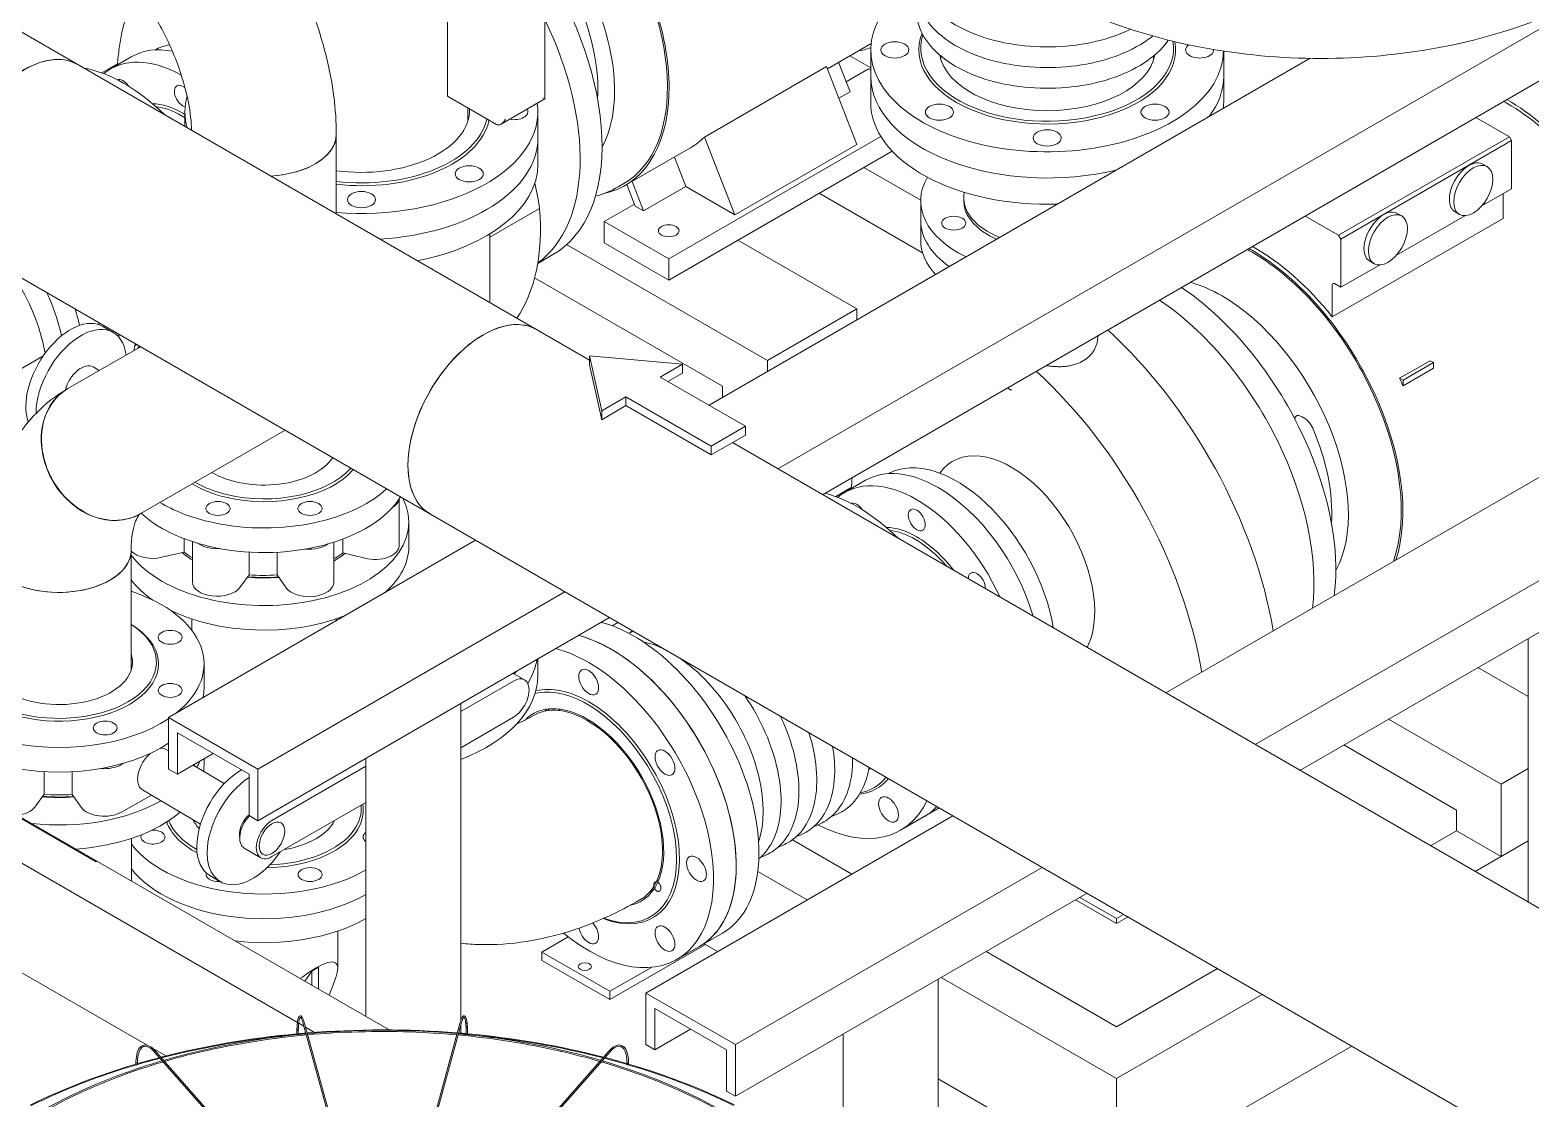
# Model space of a CAD drawing. Header units: millimetres. Extents: x -312439 to 477422, y -331570 to 212570.
# Drawn here: x 399505 to 400231, y 92987 to 93504 of the extents above; entities that cross this region are included whole.
import ezdxf

# ---------------------------------------------------------------- set-up
doc = ezdxf.new("R2010")
doc.units = ezdxf.units.MM

msp = doc.modelspace()

# ---------------------------------------------------------------- linework, layer by layer
at = {"color": 0, "linetype": 'Continuous', "lineweight": 0, "extrusion": (8.40036e-17, 0.816497, 0.57735)}
for p, q in [((400308.096, 93546.762), (399866.79, 93291.973)), ((399706.8, 93530.891), (399706.8, 93472.384)), ((400329.75, 93534.26), (399888.443, 93279.472)), ((399753.992, 93528.133), (399753.992, 93471.141)), ((399468.954, 93521.664), (399775.552, 93344.649)), ((399911.945, 93497.946), (399890.769, 93485.719)), ((399911.771, 93494.8), (399911.771, 93469.396)), ((400082.645, 93494.208), (400082.645, 93469.396)), ((399547.105, 93488.029), (399539.526, 93483.653)), ((399554.038, 93491.563), (399543.731, 93485.612)), ((399890.384, 93486.71), (399831.33, 93452.615)), ((400124.441, 93490.735), (399833.536, 93322.781)), ((399890.384, 93486.71), (399905, 93449.042)), ((399896.189, 93488.849), (399901.752, 93474.511)), ((399911.771, 93486.069), (399901.573, 93491.957)), ((399945.762, 93489.962), (399945.762, 93491.837)), ((400048.654, 93489.962), (400048.654, 93491.837)), ((399910.673, 93485.567), (399899.88, 93479.336)), ((399911.771, 93484.933), (399910.673, 93485.567)), ((399706.8, 93472.384), (399730.545, 93458.675)), ((399753.992, 93471.141), (399753.065, 93471.676)), ((399901.752, 93474.511), (399896.332, 93471.382)), ((399579.781, 93457.678), (399579.781, 93464.946)), ((399716.756, 93460.395), (399716.756, 93466.636)), ((399753.992, 93471.141), (399732.784, 93458.896)), ((399750.655, 93464.946), (399750.655, 93439.543)), ((400204.792, 93462.116), (400220.966, 93452.778)), ((399653.033, 93453.868), (399653.033, 93415.386)), ((399813.981, 93393.601), (399916.69, 93452.9)), ((399831.33, 93452.615), (399845.945, 93414.947)), ((400220.966, 93452.778), (400138.289, 93405.045)), ((400222.029, 93450.937), (400139.352, 93403.204)), ((400220.966, 93452.778), (400222.029, 93450.937)), ((400222.029, 93450.937), (400222.029, 93427.616)), ((399824.509, 93447.465), (399792.738, 93429.121)), ((399922.155, 93445.827), (399813.981, 93383.372)), ((399816.701, 93442.957), (399822.264, 93428.619)), ((399905, 93449.042), (399845.945, 93414.947)), ((399935.966, 93422.094), (399908.507, 93437.947)), ((400495.906, 93438.33), (400054.599, 93183.542)), ((400210.167, 93438.302), (400208.041, 93439.529)), ((399417.416, 93432.398), (401161.52, 92425.439)), ((399792.182, 93430.083), (399789.495, 93428.532)), ((399797.74, 93419.184), (399793.674, 93429.662)), ((399796.268, 93431.16), (399801.831, 93416.822)), ((399822.264, 93428.619), (399801.831, 93416.822)), ((399845.945, 93414.947), (399822.264, 93428.619)), ((399936.909, 93396.546), (399886.854, 93425.446)), ((399935.963, 93402.738), (399935.963, 93421.74)), ((399956.786, 93421.74), (399956.786, 93423.241)), ((400222.029, 93427.616), (400207.604, 93419.288)), ((400217.895, 93425.23), (400217.895, 93413.258)), ((399727.382, 93404.168), (399751.49, 93418.087)), ((399797.365, 93420.149), (399782.682, 93411.671)), ((399801.831, 93416.822), (399797.74, 93419.184)), ((400122.116, 93414.383), (400138.289, 93405.045)), ((400199.367, 93414.532), (400166.266, 93395.421)), ((400168.829, 93414.435), (400166.703, 93415.663)), ((400196.805, 93415.157), (400194.679, 93416.385)), ((399782.682, 93411.671), (399782.682, 93401.443)), ((399813.981, 93393.601), (399782.682, 93411.671)), ((400539.212, 93413.327), (400097.906, 93158.538)), ((400217.895, 93413.258), (400135.219, 93365.524)), ((399727.382, 93405.704), (399727.382, 93372.46)), ((399861.716, 93344.447), (399764.559, 93400.541)), ((399782.682, 93401.443), (399813.981, 93383.372)), ((399905.023, 93369.45), (399847.445, 93402.693)), ((400138.289, 93405.045), (400139.352, 93403.204)), ((400139.352, 93403.204), (400139.352, 93379.883)), ((399757.934, 93395.71), (399750.553, 93391.448)), ((399813.981, 93393.601), (399813.981, 93383.372)), ((400545.567, 93391.993), (400119.559, 93146.037)), ((400155.466, 93391.291), (400153.34, 93392.518)), ((399840.063, 93331.945), (399749.069, 93384.48)), ((400158.029, 93390.666), (400139.352, 93379.883)), ((400135.219, 93381.042), (400135.219, 93365.524)), ((400139.352, 93379.883), (400136.282, 93381.656)), ((399905.023, 93369.45), (399861.716, 93344.447)), ((399905.023, 93364.054), (399905.023, 93369.45)), ((399545.075, 93357.982), (399540.068, 93360.924)), ((400021.706, 93356.088), (400021.706, 93356.411)), ((399523.105, 93330.855), (399558.199, 93351.117)), ((399555.783, 93352.512), (399555.686, 93352.455)), ((399556.949, 93350.395), (399557.629, 93351.446)), ((399511.034, 93346.485), (399398.085, 93281.273)), ((399538.295, 93339.625), (399535.318, 93341.374)), ((399775.552, 93346.668), (399781.519, 93320.07)), ((399820.562, 93342.612), (399775.552, 93346.668)), ((399775.552, 93346.668), (399775.552, 93342.396)), ((399775.552, 93342.396), (399781.519, 93315.798)), ((399809.875, 93336.442), (399820.562, 93342.612)), ((399820.562, 93342.612), (399820.562, 93338.34)), ((399861.716, 93339.051), (399861.716, 93344.447)), ((400167.825, 93335.827), (400182.589, 93344.351)), ((400169.47, 93334.877), (400184.234, 93343.401)), ((400182.589, 93344.351), (400184.234, 93343.401)), ((400184.234, 93343.401), (400184.234, 93340.663)), ((399851.155, 93312.609), (399809.875, 93336.442)), ((399813.575, 93334.306), (399820.562, 93338.34)), ((400167.825, 93335.827), (400169.47, 93334.877)), ((400184.234, 93340.663), (400169.47, 93332.139)), ((400169.47, 93332.139), (400169.47, 93334.877)), ((399781.519, 93320.07), (399793.265, 93326.852)), ((399793.265, 93326.852), (399834.545, 93303.019)), ((399793.265, 93326.852), (399793.265, 93322.58)), ((399840.063, 93326.549), (399840.063, 93331.945)), ((399781.519, 93315.798), (399793.265, 93322.58)), ((399781.519, 93320.07), (399781.519, 93315.798)), ((399793.265, 93322.58), (399834.545, 93298.747)), ((399834.545, 93303.019), (399851.155, 93312.609)), ((399851.155, 93312.609), (399851.155, 93308.337)), ((399558.107, 93270.231), (399628.202, 93310.701)), ((399834.545, 93298.747), (399851.155, 93308.337)), ((399844.801, 93304.668), (400825.189, 92738.641)), ((399834.545, 93303.019), (399834.545, 93298.747)), ((399902.378, 93282.912), (399894.799, 93278.536)), ((399909.311, 93286.446), (399899.004, 93280.495)), ((399683.545, 93277.507), (399683.545, 93255.019)), ((399688.157, 93266.331), (399688.157, 93254.43)), ((399720.408, 93257.466), (399571.798, 93171.666)), ((399579.334, 93258.183), (399579.334, 93251.673)), ((399583.342, 93256.762), (399583.342, 93237.223)), ((399651.783, 93256.459), (399651.783, 93236.999)), ((399656.225, 93257.993), (399656.225, 93251.286)), ((399553.698, 93252.374), (399553.698, 93194.383)), ((399568.564, 93249.161), (399579.334, 93251.673)), ((399610.842, 93251.674), (399610.842, 93240.699)), ((399624.39, 93251.628), (399624.39, 93240.631)), ((399651.783, 93247.363), (399652.027, 93247.504)), ((399656.225, 93251.286), (399666.896, 93248.671)), ((399606.303, 93234.526), (399610.842, 93240.699)), ((399624.39, 93240.631), (399628.733, 93234.426)), ((399763.714, 93232.463), (399615.105, 93146.663)), ((399583.03, 93219.346), (399583.03, 93213.912)), ((399785.368, 93219.961), (399615.105, 93121.66)), ((399653.033, 93219.346), (399653.033, 93218.567)), ((399789.356, 93217.659), (399786.532, 93216.028)), ((400230.085, 93209.849), (400230.085, 93082.225)), ((399588.984, 93185.684), (399588.984, 93197.586)), ((399750.655, 93199.92), (399750.655, 93192.011)), ((400230.085, 93181.775), (400205.772, 93195.812)), ((399713.252, 93174.504), (399738.806, 93189.258)), ((399744.165, 93189.789), (399738.636, 93192.981)), ((399713.252, 93178.325), (399713.252, 93024.78)), ((399571.798, 93171.666), (399615.105, 93146.663)), ((399571.798, 93146.663), (399571.798, 93171.666)), ((399738.806, 93171.756), (399713.252, 93157.002)), ((400216.99, 93139.33), (400162.466, 93170.809)), ((399678.608, 93020.361), (399432.673, 93162.352)), ((399576.129, 93164.165), (399576.129, 93144.163)), ((399610.774, 93144.163), (399576.129, 93164.165)), ((399570.707, 93156.139), (399571.798, 93155.499)), ((399593.451, 93154.164), (399576.129, 93144.163)), ((400195.336, 93126.828), (400140.812, 93158.307)), ((399511.669, 93145.411), (399511.669, 93134.436)), ((399525.218, 93145.364), (399525.218, 93134.368)), ((399550.163, 93149.455), (399549.035, 93148.815)), ((399576.129, 93144.163), (399571.798, 93146.663)), ((399583.676, 93148.52), (399598.803, 93139.633)), ((399584.373, 93148.922), (399584.373, 93148.756)), ((399588.984, 93151.585), (399588.984, 93148.166)), ((399615.105, 93146.663), (399615.105, 93121.66)), ((399621.878, 93121.749), (399667.318, 93147.984)), ((399667.318, 93151.805), (399667.318, 93026.88)), ((399911.057, 93147.395), (399910.959, 93147.338)), ((400230.085, 93146.89), (400216.99, 93139.33)), ((399432.693, 93140.338), (399634.206, 93023.994)), ((399610.774, 93124.16), (399610.774, 93144.163)), ((400216.99, 93104.325), (400216.99, 93139.33)), ((399507.131, 93128.263), (399511.669, 93134.436)), ((399525.218, 93134.368), (399529.56, 93128.162)), ((399549.035, 93125.812), (399563.503, 93134.021)), ((399559.198, 93136.55), (399587.294, 93120.044)), ((399667.318, 93130.482), (399621.878, 93104.247)), ((399536.755, 93101.76), (399493.448, 93126.763)), ((399615.105, 93121.66), (399610.774, 93124.16)), ((399951.524, 93124.031), (399802.914, 93038.231)), ((399926.224, 93117.008), (399944.956, 93127.823)), ((400195.336, 93116.827), (400195.336, 93126.828)), ((400195.336, 93116.827), (400182.744, 93109.557)), ((400216.99, 93104.325), (400195.336, 93116.827)), ((399553.86, 93113.083), (399553.86, 93092.384)), ((399616.519, 93103.716), (399608.502, 93108.344)), ((399902.625, 93095.8), (399873.862, 93112.406)), ((400230.085, 93111.886), (400204.398, 93097.055)), ((399537.188, 93102.01), (399536.755, 93101.76)), ((399591.815, 93095.047), (399596.823, 93092.105)), ((399994.83, 93099.028), (399846.221, 93013.228)), ((399880.972, 93083.298), (399857.083, 93097.09)), ((399561.503, 93012.963), (399432.693, 93087.331)), ((400016.484, 93086.526), (399846.221, 92988.225)), ((400010.892, 93083.298), (400030.771, 93071.821)), ((400030.771, 93074.321), (400013.057, 93084.548)), ((400034.197, 93076.3), (400030.771, 93074.321)), ((400030.771, 93071.821), (400036.362, 93075.049)), ((400030.771, 93071.821), (400030.771, 93074.321)), ((399653.732, 93050.196), (399653.732, 93068.241)), ((399765.316, 93065.409), (399752.574, 93058.052)), ((399839.957, 93067.202), (399817.957, 93054.5)), ((399752.574, 93058.052), (399785.488, 93039.05)), ((399752.574, 93054.052), (399752.574, 93058.052)), ((399785.488, 93035.049), (399831.707, 93061.734)), ((399837.665, 93058.295), (399831.097, 93062.087)), ((399967.585, 93058.295), (400030.771, 93021.815)), ((399641.247, 93048.857), (399644.402, 93050.679)), ((399644.402, 93050.679), (399644.402, 93040.11)), ((399752.574, 93054.052), (399785.488, 93035.049)), ((399785.488, 93039.05), (399805.58, 93050.65)), ((399641.247, 93048.857), (399637.784, 93043.931)), ((399641.247, 93048.857), (399641.247, 93041.932)), ((399652.613, 93045.33), (399649.525, 93037.152)), ((399944.368, 93044.89), (399944.368, 92866.925)), ((400030.771, 92996.812), (399945.932, 93045.793)), ((400079.669, 93050.046), (400030.771, 93021.815)), ((399785.488, 93035.049), (399785.488, 93039.05)), ((399802.914, 93038.231), (399846.221, 93013.228)), ((399802.914, 93013.228), (399802.914, 93038.231)), ((400101.322, 93037.545), (400030.771, 92996.812)), ((399807.245, 93030.73), (399807.245, 93010.728)), ((399841.89, 93010.728), (399807.245, 93030.73)), ((399634.827, 93023.636), (399637.379, 93022.162)), ((399670.662, 92900.837), (399637.069, 93023.292)), ((399637.659, 93023.454), (399671.281, 92900.897)), ((399638.133, 93021.727), (399642.54, 93019.182)), ((399712.852, 93023.454), (399679.23, 92900.897)), ((399713.442, 93023.292), (399679.849, 92900.837)), ((399713.252, 93022.599), (399713.252, 93018.784)), ((399824.567, 93020.729), (399807.245, 93010.728)), ((399898.434, 93018.37), (399898.434, 92949.742)), ((399570.533, 93007.749), (399564.111, 93011.457)), ((399662.561, 92899.172), (399565.061, 93009.65)), ((399663.202, 92899.371), (399565.52, 93010.055)), ((399687.309, 92899.371), (399784.991, 93010.055)), ((399785.45, 93009.65), (399687.95, 92899.172)), ((399807.245, 93010.728), (399802.914, 93013.228)), ((399841.89, 92990.725), (399841.89, 93010.728)), ((399846.221, 93013.228), (399846.221, 92988.225)), ((400144.629, 93012.542), (400030.771, 92946.805)), ((400030.771, 92946.805), (399944.368, 92996.69)), ((400030.771, 92996.812), (400030.771, 92946.805)), ((399846.221, 92988.225), (399841.89, 92990.725))]:
    msp.add_line(p, q, dxfattribs=at)
at = {"color": 0, "linetype": 'Continuous', "lineweight": 0}
for centre, major_axis, ratio, start_param, end_param in [((399741.087, 93518.582), (-51.65, 89.461), 0.5773503, 2.9524415, 4.8337321), ((399741.087, 93518.582), (-51.095, 88.499), 0.5773503, 3.1415927, 4.8350577), ((399726.619, 93510.229), (-43.226, 74.87), 0.5773503, 3.4789374, 4.8575334), ((399700.517, 93495.159), (-57.417, 99.449), 0.5773503, 3.1415927, 4.804294), ((399630.798, 93435.454), (-59.059, 102.294), 0.5773503, 0.2978518, 0.657417), ((399997.208, 93494.8), (85.437, 0), 0.5773503, 2.4008806, 6.2712151), ((399723.43, 93508.388), (39.782, -68.904), 0.5773503, 0.7105714, 1.3652852), ((399689.887, 93489.022), (-57.417, 99.449), 0.5773503, 3.2007023, 4.5878407), ((399997.208, 93494.8), (62.164, 0), 0.5773503, 2.9155137, 6.3946509), ((399997.208, 93495.6), (61.184, 0), 0.5773503, 2.9580887, 6.3796479), ((399501.912, 93443.125), (25.769, 44.633), 0.5773503, 0, 3.1415927), ((399501.912, 93443.125), (25.769, 44.633), 0.5773503, 0, 2.3561945), ((399628.637, 93433.521), (57.831, -100.166), 0.5773503, 3.7622214, 3.8535604), ((399589.1, 93430.833), (-35.063, 60.73), 0.5773503, 5.8139142, 6.2831853), ((399598.195, 93436.083), (-33.685, 58.344), 0.5773503, 6.0716453, 6.2635549), ((399864.438, 93589.799), (-52.761, 91.385), 0.5773503, 2.9360353, 3.0437284), ((400071.008, 93494.8), (6.798, 0), 0.5773503, 2.4587054, 6.3302292), ((399578.793, 93424.882), (-35.063, 60.73), 0.5773503, 5.5133525, 6.3823293), ((399997.208, 93495.6), (52.364, 0), 0.5773503, 3.2490788, 6.1756992), ((399550.233, 93408.817), (42.718, -73.99), 0.5773503, 2.0229113, 2.6894776), ((399549.702, 93475.27), (2.909, -5.039), 0.5773503, 1.6348074, 3.0961053), ((399997.208, 93482.098), (85.437, 0), 0.5773503, 3.1415927, 5.1192914), ((399997.208, 93482.098), (-85.437, 0), 0.5773503, 0, 1.9776988), ((399997.208, 93482.098), (85.437, 0), 0.5773503, 5.8762828, 6.2831853), ((399997.208, 93482.098), (-85.437, 0), 0.5773503, 2.7346902, 3.1415927), ((399578.793, 93472.388), (2.909, -5.039), 0.5773503, 3.1415927, 5.7623779), ((399578.793, 93472.388), (2.909, -5.039), 0.5773503, 2.1007045, 3.1415927), ((399665.218, 93464.946), (85.437, 0), 0.5773503, 2.9881767, 3.3025652), ((399578.793, 93424.882), (-24.039, 41.636), 0.5773503, 5.4977871, 5.9469819), ((399578.1, 93424.482), (-23.549, 40.788), 0.5773503, 5.4977871, 5.8797482), ((399665.218, 93464.946), (85.437, 0), 0.5773503, 4.5692775, 6.366352), ((399665.218, 93465.746), (52.364, 0), 0.5773503, 4.4775345, 6.2969219), ((399739.018, 93464.946), (6.798, 0), 0.5773503, 4.3841816, 6.6113927), ((399997.208, 93469.396), (85.437, 0), 0.5773503, 3.1415927, 4.7707436), ((399997.208, 93469.396), (85.437, 0), 0.5773503, 6.2248307, 6.2831853), ((400219.711, 93384.682), (-51.65, 89.461), 0.5773503, 5.4977871, 5.5181866), ((400219.711, 93384.682), (-51.65, 89.461), 0.5773503, 3.6214016, 5.4977871), ((400219.711, 93384.682), (-52.761, 91.385), 0.5773503, 3.660407, 5.4965003), ((399578.1, 93424.482), (-23.549, 40.788), 0.5773503, 5.4472889, 5.4977871), ((399578.793, 93424.882), (-24.039, 41.636), 0.5773503, 5.4687173, 5.4977871), ((399665.218, 93465.746), (61.184, 0), 0.5773503, 4.5118894, 6.1581927), ((399665.218, 93464.946), (62.164, 0), 0.5773503, 4.515092, 6.165932), ((399732.784, 93462.553), (-2.239, -3.879), 0.5773503, 0, 1.5707963), ((399618.031, 93453.868), (-35.002, 0), 0.5773503, 1.6624263, 3.1415927), ((399618.031, 93453.868), (35.002, 0), 0.5773503, 5.4977871, 6.2831853), ((399665.218, 93452.244), (85.437, 0), 0.5773503, 4.8172377, 6.2831853), ((399772.859, 93536.926), (-51.65, 89.461), 0.5773503, 3.1415927, 3.284293), ((399618.031, 93453.868), (35.002, 0), 0.5773503, 4.804019, 5.4977871), ((399665.218, 93439.543), (-85.437, 0), 0.5773503, 1.8926277, 3.1415927), ((400201.36, 93427.957), (6.681, 11.572), 0.5773503, 0, 2.3561945), ((399639.259, 93455.678), (-81.089, 140.45), 0.5773503, 4.1339189, 4.2178889), ((399997.208, 93421.74), (61.245, 0), 0.5773503, 2.8127932, 4.0163739), ((399997.208, 93423.241), (40.422, 0), 0.5773503, 3.0290916, 4.1086921), ((399997.208, 93421.74), (40.422, 0), 0.5773503, 3.1415927, 3.9269908), ((400201.36, 93427.957), (6.681, 11.572), 0.5773503, 2.3561945, 3.1415927), ((399664.946, 93458.42), (61.479, -106.485), 0.5773503, 0.2650802, 0.8815024), ((400160.022, 93404.09), (6.681, 11.572), 0.5773503, 0, 2.3561945), ((399997.208, 93412.239), (61.245, 0), 0.5773503, 3.1415927, 3.8260837), ((399997.208, 93402.738), (61.245, 0), 0.5773503, 3.1415927, 3.6319949), ((399997.208, 93421.74), (40.422, 0), 0.5773503, 3.9269908, 4.0626552), ((400098.014, 93314.42), (-51.65, 89.461), 0.5773503, 4.963372, 5.5181866), ((400096.361, 93313.465), (-51.095, 88.499), 0.5773503, 5.4977871, 5.5295768), ((400096.361, 93313.465), (-51.65, 89.461), 0.5773503, 5.4977871, 5.5181866), ((400096.361, 93313.465), (-51.65, 89.461), 0.5773503, 3.6214016, 5.4977871), ((400096.361, 93313.465), (-51.095, 88.499), 0.5773503, 3.6000747, 5.4977871), ((400160.022, 93404.09), (6.681, 11.572), 0.5773503, 2.3561945, 3.1415927), ((400055.79, 93290.042), (-57.417, 99.449), 0.5773503, 3.7884401, 5.4185664), ((400081.892, 93305.112), (-43.226, 74.87), 0.5773503, 5.4977871, 5.7515297), ((400136.282, 93380.428), (-0.752, 1.302), 0.5773503, 5.4977871, 7.0685835), ((400045.16, 93283.905), (-57.417, 99.449), 0.5773503, 3.7884401, 5.4185664), ((400081.892, 93305.112), (-43.226, 74.87), 0.5773503, 3.4789374, 5.4977871), ((399524.556, 93334.521), (15.512, 26.403), 0.5823607, 0, 2.6908407), ((399529.563, 93331.579), (15.512, 26.403), 0.5823607, 5.6313503, 8.6544156), ((399724.178, 93314.8), (25.769, 44.633), 0.5773503, 0, 3.1415927), ((399724.178, 93314.8), (25.769, 44.633), 0.5773503, 0, 2.3561945), ((399994.532, 93250.561), (-81.089, 140.45), 0.5773503, 4.1383037, 5.2147081), ((399527.54, 93395.716), (26.182, -45.349), 0.5773503, 0.0714254, 0.1049987), ((399529.563, 93331.579), (5.754, 9.795), 0.5823607, 0, 2.0416716), ((399959.887, 93230.558), (-81.089, 140.45), 0.5773503, 4.1383037, 5.2147081), ((400108.644, 93320.557), (-51.65, 89.461), 0.5773503, 4.5137724, 4.5532806), ((399540.443, 93300.442), (-17.501, 30.312), 0.8164966, 0.021565, 3.1415927), ((399540.606, 93300.543), (-17.501, 30.312), 0.8164966, 0, 3.1415927), ((399986.072, 93230.337), (-59.059, 102.294), 0.5773503, 5.5719236, 5.5967516), ((400078.703, 93303.271), (39.782, -68.904), 0.5773503, 0.7105714, 1.3652852), ((399618.031, 93304.649), (-35.522, 0), 0.5773503, 0.7792277, 2.7798573), ((399979.885, 93246.218), (-28.518, 49.395), 0.5773503, 3.9269908, 6.5357326), ((399618.031, 93303.849), (48.077, 0), 0.5773503, 4.3196899, 5.8278754), ((399618.031, 93304.649), (47.097, 0), 0.5773503, 4.3196899, 5.8130476), ((399724.178, 93314.8), (25.769, 44.633), 0.5773503, 2.3561945, 3.1415927), ((399944.374, 93225.716), (-35.063, 60.73), 0.5773503, 5.4977871, 6.2831853), ((399953.468, 93230.966), (-33.685, 58.344), 0.5773503, 4.1276416, 6.2635549), ((399618.031, 93303.849), (48.077, 0), 0.5773503, 3.902047, 4.3196899), ((399618.031, 93304.649), (47.097, 0), 0.5773503, 3.9223369, 4.3196899), ((399934.067, 93219.765), (-35.063, 60.73), 0.5773503, 5.4977871, 6.3823293), ((399983.91, 93228.404), (57.831, -100.166), 0.5773503, 3.7932704, 3.8535604), ((399944.374, 93225.716), (-35.063, 60.73), 0.5773503, 4.3112584, 5.4977871), ((399618.031, 93266.331), (70.126, 0), 0.5773503, 3.5508758, 6.5683569), ((399618.031, 93303.849), (-70.126, 0), 0.5773503, 0.7682979, 1.1780972), ((399618.031, 93303.849), (-70.126, 0), 0.5773503, 1.1780972, 2.580283), ((399618.031, 93291.948), (70.126, 0), 0.5773503, 4.3196899, 5.9423663), ((399671.589, 93278.022), (11.956, 0), 0.5773503, 5.5207584, 6.1993221), ((399905.506, 93203.7), (42.718, -73.99), 0.5773503, 2.0229113, 2.6217743), ((399904.975, 93270.153), (2.909, -5.039), 0.5773503, 1.6348074, 3.0961053), ((399934.067, 93219.765), (-35.063, 60.73), 0.5773503, 4.5490877, 5.4977871), ((399540.443, 93300.442), (-17.501, 30.312), 0.8164966, 3.1415927, 3.159851), ((399618.031, 93291.948), (70.126, 0), 0.5773503, 3.7000892, 4.3196899), ((399934.067, 93219.765), (-24.039, 41.636), 0.5773503, 5.4977871, 5.9469819), ((399933.374, 93219.365), (-23.549, 40.788), 0.5773503, 5.4977871, 5.8797482), ((399595.298, 93260.226), (-11.956, 0), 0.5773503, 0.6658224, 1.6911321), ((399639.827, 93260.002), (-11.956, 0), 0.5773503, 1.4315726, 2.4605059), ((399671.589, 93255.019), (11.956, 0), 0.5773503, 4.3090068, 6.2831853), ((399618.031, 93254.43), (-70.126, 0), 0.5773503, 2.5601507, 3.1415927), ((399933.374, 93219.365), (-23.549, 40.788), 0.5773503, 5.0210039, 5.4977871), ((399934.067, 93219.765), (-24.039, 41.636), 0.5773503, 4.9429467, 5.4977871), ((399518.696, 93252.374), (35.002, 0), 0.5773503, 3.1415927, 5.4977871), ((399518.696, 93252.374), (35.002, 0), 0.5773503, 3.1415927, 6.2831853), ((399518.696, 93252.374), (35.002, 0), 0.5773503, 5.4977871, 6.2831853), ((399564.085, 93255.561), (-11.956, 0), 0.5773503, 0.5180056, 1.9547707), ((399618.031, 93267.131), (-48.077, 0), 0.5773503, 0.6004874, 0.7647687), ((399618.031, 93268.145), (-48.077, 0), 0.5773503, 0.6352925, 0.7647687), ((399613.33, 93270.521), (54.313, 0), 0.5773503, 5.4990265, 5.622815), ((399618.031, 93267.131), (-48.077, 0), 0.5773503, 2.3490386, 2.5234023), ((399618.031, 93266.331), (-47.097, 0), 0.5773503, 1.399184, 1.7238509), ((399618.031, 93267.131), (-48.077, 0), 0.5773503, 1.4059879, 1.7175459), ((399618.031, 93268.145), (48.077, 0), 0.5773503, 4.5622833, 4.8450414), ((399963.158, 93236.561), (-2.909, 5.039), 0.5773503, 5.4977871, 7.1161129), ((399963.158, 93236.561), (-2.909, 5.039), 0.5773503, 3.8794614, 5.4977871), ((399618.031, 93254.43), (-70.126, 0), 0.5773503, 0.4092831, 0.6968479), ((399518.859, 93197.586), (-70.126, 0), 0.5773503, 2.520732, 4.192473), ((399595.298, 93237.223), (11.956, 0), 0.5773503, 3.1415927, 5.8817615), ((399639.827, 93236.999), (11.956, 0), 0.5773503, 3.5236087, 6.2831853), ((399618.031, 93254.43), (-70.126, 0), 0.5773503, 0.866701, 2.1522383), ((399797.239, 93141.192), (42.718, -73.99), 0.5773503, 0, 2.6217743), ((399979.885, 93246.218), (-28.518, 49.395), 0.5773503, 3.4939912, 3.9269908), ((399518.859, 93197.586), (48.077, 0), 0.5773503, 4.3196899, 7.0434663), ((399518.859, 93198.386), (47.097, 0), 0.5773503, 4.3196899, 7.0213282), ((399786.239, 93134.842), (42.718, -73.99), 0.5773503, 0, 2.6217743), ((399786.239, 93134.842), (-42.718, 73.99), 0.5773503, 5.4977871, 5.7633669), ((399775.239, 93128.491), (-42.718, 73.99), 0.5773503, 5.4977871, 5.7633669), ((399786.239, 93134.842), (-42.718, 73.99), 0.5773503, 3.1415927, 5.4977871), ((399518.859, 93198.386), (-35.522, 0), 0.5773503, 6.1411057, 9.6212263), ((399665.218, 93204.713), (85.437, 0), 0.5773503, 5.940577, 6.1805753), ((399665.218, 93204.713), (-85.437, 0), 0.5773503, 2.7989843, 3.0389826), ((399775.239, 93128.491), (-42.718, 73.99), 0.5773503, 2.1523857, 5.4977871), ((399665.218, 93192.011), (85.437, 0), 0.5773503, 5.3094493, 6.2831853), ((399738.806, 93180.507), (5.359, 9.282), 0.5773503, 3.9269908, 7.0685835), ((399665.218, 93217.415), (-85.437, 0), 0.5773503, 2.6164952, 2.6474107), ((399518.859, 93185.684), (70.126, 0), 0.5773503, 6.1760977, 6.2831853), ((399774.546, 93128.091), (-30.592, 52.987), 0.5773503, 5.4977871, 6.1211239), ((399775.239, 93128.491), (-31.082, 53.835), 0.5773503, 5.4977871, 6.1186246), ((399774.546, 93128.091), (-26.182, 45.349), 0.5773503, 5.4977871, 6.446029), ((399774.546, 93128.091), (-25.769, 44.633), 0.5773503, 5.4977871, 6.2831853), ((399786.239, 93134.842), (26.182, -45.349), 0.5773503, 3.3667881, 3.4029304), ((399786.239, 93134.842), (-26.182, 45.349), 0.5773503, 0.2251954, 0.2613377), ((399786.239, 93134.842), (25.723, -44.553), 0.5773503, 3.3303616, 3.3668451), ((399786.239, 93134.842), (23.886, -41.371), 0.5773503, 3.1805085, 3.2190249), ((399774.546, 93128.091), (-30.592, 52.987), 0.5773503, 2.5410686, 5.4977871), ((399775.239, 93128.491), (-31.082, 53.835), 0.5773503, 2.5178145, 5.4977871), ((399518.859, 93197.586), (-70.126, 0), 0.5773503, 1.1780972, 2.4263232), ((399774.546, 93128.091), (-26.182, 45.349), 0.5773503, 2.9551609, 5.4977871), ((399774.546, 93128.091), (-25.769, 44.633), 0.5773503, 3.1415927, 5.4977871), ((399518.859, 93185.684), (70.126, 0), 0.5773503, 4.3196899, 5.5679159), ((399564.953, 93146.345), (-5.754, -9.795), 0.5823607, 4.1795287, 5.5021835), ((399564.953, 93146.345), (-5.754, -9.795), 0.5823607, 3.1415927, 3.586202), ((399540.655, 93153.738), (-11.956, 0), 0.5773503, 1.4315616, 2.347478), ((399572.416, 93148.756), (11.956, 0), 0.5773503, 6.1937081, 6.2831853), ((399607.327, 93121.45), (-15.512, -26.403), 0.5823607, 3.9433242, 5.5021835), ((399518.859, 93160.068), (70.126, 0), 0.5773503, 5.9663224, 6.0425398), ((399518.859, 93148.166), (-70.126, 0), 0.5773503, 3.0754812, 3.1415927), ((399882.813, 93190.599), (26.182, -45.349), 0.5773503, 0.0714254, 0.1049987), ((399564.953, 93146.345), (-5.754, -9.795), 0.5823607, 5.5021835, 6.2831853), ((399612.335, 93118.508), (-15.512, -26.403), 0.5823607, 4.0029036, 5.5021835), ((399883.506, 93190.999), (31.082, -53.835), 0.5773503, 6.0429835, 6.4913615), ((399882.813, 93190.599), (30.592, -52.987), 0.5773503, 6.0836287, 6.5000201), ((399518.859, 93160.068), (70.126, 0), 0.5773503, 4.5201978, 5.4922256), ((399518.859, 93160.068), (47.097, 0), 0.5773503, 4.5407766, 4.8654435), ((399518.859, 93160.868), (48.077, 0), 0.5773503, 4.5475806, 4.8591385), ((399518.859, 93161.881), (48.077, 0), 0.5773503, 4.5622833, 4.8450414), ((399883.506, 93190.999), (42.718, -73.99), 0.5773503, 5.5452621, 6.660284), ((399496.125, 93130.96), (11.956, 0), 0.5773503, 4.9309603, 5.8817615), ((399518.859, 93148.166), (-70.126, 0), 0.5773503, 1.6858041, 2.5582302), ((399540.655, 93130.735), (11.956, 0), 0.5773503, 3.5235985, 5.4890707), ((399613.861, 93117.626), (-5.359, -9.282), 0.5773503, 4.3183614, 6.2831853), ((399612.335, 93118.508), (-4.387, -7.599), 0.5773503, 4.1812738, 5.4977871), ((399618.031, 93127.398), (47.097, 0), 0.5773503, 5.8912452, 6.3480738), ((399618.031, 93126.598), (48.077, 0), 0.5773503, 5.8912452, 6.3922497), ((399894.506, 93197.35), (42.718, -73.99), 0.5773503, 0, 0.1677395), ((399564.295, 93113.719), (5.818, 0), 0.5773503, 4.3204489, 7.9471293), ((399618.031, 93126.598), (48.077, 0), 0.5773503, 3.3429857, 3.973456), ((399618.031, 93127.398), (47.097, 0), 0.5773503, 3.3516378, 3.9504181), ((399618.031, 93127.398), (35.522, 0), 0.5773503, 3.3996418, 3.6294453), ((399621.878, 93112.998), (-5.359, -9.282), 0.5773503, 3.9269908, 7.0685835), ((399618.031, 93126.598), (48.077, 0), 0.5773503, 4.7407206, 5.8912452), ((399618.031, 93127.398), (47.097, 0), 0.5773503, 4.7710181, 5.8912452), ((399618.031, 93127.398), (35.522, 0), 0.5773503, 4.9919332, 6.0036411), ((399671.802, 93113.766), (-5.818, 0), 0.5773503, 5.5922723, 6.9740983), ((399618.031, 93126.598), (70.126, 0), 0.5773503, 3.5566656, 5.4917665), ((399564.295, 93113.719), (5.818, 0), 0.5773503, 2.7793183, 4.3204489), ((399607.327, 93121.45), (-15.512, -26.403), 0.5823607, 5.5021835, 6.2831853), ((399612.335, 93118.508), (-4.387, -7.599), 0.5773503, 5.4977871, 5.7209135), ((399612.335, 93118.508), (-15.512, -26.403), 0.5823607, 5.5021835, 7.7405636), ((399618.031, 93114.696), (-70.126, 0), 0.5773503, 0.4150729, 2.3501739), ((399618.031, 93114.696), (70.126, 0), 0.5773503, 3.5566656, 5.4917665), ((399595.807, 93095.553), (5.818, 0), 0.5773503, 2.9230359, 4.85187), ((399786.239, 93134.842), (26.182, -45.349), 0.5773503, 6.0218476, 6.0579899), ((399786.239, 93134.842), (-26.182, 45.349), 0.5773503, 2.8802549, 2.9163972), ((399786.239, 93134.842), (25.723, -44.553), 0.5773503, 6.0579329, 6.0944163), ((399786.239, 93134.842), (23.886, -41.371), 0.5773503, 6.205753, 6.2442695), ((399618.031, 93103.088), (-70.126, 0), 0.5773503, 1.3698582, 2.3501739), ((399775.239, 93068.233), (-3.399, 5.887), 0.5773503, 1.015663, 5.076894), ((399618.031, 93014.496), (34.861, 38.113), 0.2019062, 0.5681388, 0.8392024), ((399618.031, 93014.496), (34.861, 38.113), 0.2019062, 5.8149504, 6.8513241), ((399675.364, 92868.977), (-262.225, 0), 0.5773503, 4.8709744, 5.1337903), ((399675.364, 92868.977), (-261.613, 0), 0.5773503, 4.8702538, 5.1336735), ((399634.258, 93018.484), (0.306, 0), 0.5773503, 3.1415927, 3.7072911), ((399634.306, 93018.31), (0.306, 0.001), 0.5647458, 3.2969897, 4.867786), ((399634.306, 93018.31), (0.306, 0.001), 0.5647458, 4.867786, 6.2831853), ((399675.364, 92868.977), (-261.613, 0), 0.5773503, 4.8601846, 4.8693633), ((399675.364, 92868.977), (-262.225, 0), 0.5773503, 4.8542575, 4.8684283), ((399675.364, 92868.977), (-262.225, 0), 0.5773503, 4.5737285, 4.8518651), ((399675.364, 92868.977), (-261.613, 0), 0.5773503, 4.556469, 4.5713736), ((399675.364, 92868.977), (-262.225, 0), 0.5773503, 4.5571855, 4.5713361), ((399716.205, 93018.31), (0.306, -0.001), 0.5647458, 3.1415927, 4.5569919), ((399716.205, 93018.31), (0.306, -0.001), 0.5647458, 4.5569919, 6.1277883), ((399675.364, 92868.977), (-261.613, 0), 0.5773503, 4.2918428, 4.5551023), ((399716.253, 93018.484), (0.306, 0), 0.5773503, 5.7174869, 6.2831853), ((399675.364, 92868.977), (-262.225, 0), 0.5773503, 4.2917243, 4.5546375), ((399675.364, 92868.977), (-261.613, 0), 0.5773503, 5.1364588, 5.1836819), ((399675.364, 92868.977), (-262.225, 0), 0.5773503, 5.1365691, 5.1818933), ((399675.364, 92868.977), (-261.613, 0), 0.5773503, 4.242585, 4.2890574), ((399675.364, 92868.977), (-262.225, 0), 0.5773503, 4.2438111, 4.2889455), ((399675.364, 92868.977), (-262.225, 0), 0.5773503, 5.1849758, 5.420347), ((399675.364, 92868.977), (-261.613, 0), 0.5773503, 5.183912, 5.4201653), ((399556.277, 93003.856), (0.306, 0), 0.5773503, 3.1415927, 4.134446), ((399556.416, 93003.698), (0.306, 0.003), 0.5659728, 3.6079382, 5.1787345), ((399556.416, 93003.698), (0.306, 0.003), 0.5659728, 5.1787345, 6.2831853), ((399794.095, 93003.698), (0.306, -0.003), 0.5659728, 3.1415927, 4.2460434), ((399794.095, 93003.698), (0.306, -0.003), 0.5659728, 4.2460434, 5.8168397), ((399675.364, 92868.977), (-261.613, 0), 0.5773503, 4.0051997, 4.2408431), ((399794.234, 93003.856), (0.306, 0), 0.5773503, 5.290332, 6.2831853), ((399675.364, 92868.977), (-262.225, 0), 0.5773503, 4.0050166, 4.2406095)]:
    msp.add_ellipse(centre, major_axis=major_axis, ratio=ratio, start_param=start_param, end_param=end_param, dxfattribs=at)
for centre, major_axis in [((399923.408, 93494.8), (6.798, 0)), ((399945.023, 93464.671), (6.798, 0)), ((400049.392, 93464.671), (6.798, 0)), ((399997.208, 93452.191), (6.798, 0)), ((399717.403, 93434.817), (6.798, 0)), ((400203.486, 93426.73), (6.681, 11.572)), ((399665.218, 93422.337), (6.798, 0)), ((399951.941, 93410.915), (5.818, 0)), ((400162.148, 93402.863), (6.681, 11.572)), ((399813.981, 93407.239), (5.011, 0)), ((399595.766, 93272.814), (5.818, 0)), ((399640.297, 93272.814), (-5.818, 0)), ((399934.067, 93267.271), (2.909, -5.039)), ((399572.613, 93210.441), (-5.818, 0)), ((399775.239, 93188.748), (-3.399, 5.887)), ((399572.613, 93184.731), (-5.818, 0)), ((399541.125, 93166.551), (-5.818, 0)), ((399812.139, 93149.795), (-3.399, 5.887)), ((399920.406, 93127.086), (3.399, -5.887)), ((399621.878, 93112.998), (-4.387, -7.599)), ((399827.424, 93098.362), (-3.399, 5.887)), ((399640.338, 93095.573), (-5.818, 0)), ((399812.139, 93064.578), (-3.399, 5.887)), ((399773.362, 93051.051), (3.215, 0))]:
    msp.add_ellipse(centre, major_axis=major_axis, ratio=0.5773503, dxfattribs=at)
for points, knots in [([(399561.283, 93612.784), (399571.807, 93606.708), (399581.696, 93599.109), (399600.039, 93581.637), (399608.486, 93571.756), (399623.549, 93550.423), (399630.159, 93538.973), (399641.103, 93515.262), (399645.437, 93503.005), (399651.396, 93478.384), (399653.033, 93466.021), (399653.033, 93453.868)], [1.5707963, 1.5707963, 1.5707963, 1.5707963, 1.8849556, 1.8849556, 2.1991149, 2.1991149, 2.5132741, 2.5132741, 2.8274334, 2.8274334, 3.1415927, 3.1415927, 3.1415927, 3.1415927]), ([(399526.281, 93552.16), (399530.235, 93549.877), (399534.584, 93546.785), (399543.636, 93538.922), (399548.345, 93534.074), (399557.449, 93522.97), (399561.826, 93516.666), (399569.592, 93503.337), (399572.965, 93496.303), (399578.268, 93482.484), (399580.212, 93475.697), (399582.376, 93464.504), (399582.881, 93459.903), (399583.001, 93455.819)], [1.5707963, 1.5707963, 1.5707963, 1.5707963, 1.8179228, 1.8179228, 2.0784055, 2.0784055, 2.3493544, 2.3493544, 2.6241933, 2.6241933, 2.8954114, 2.8954114, 3.1071659, 3.1071659, 3.1071659, 3.1071659]), ([(399934.357, 93539.117), (399933.538, 93535.355), (399933.656, 93531.476), (399935.788, 93523.844), (399937.872, 93520.114), (399943.886, 93513.075), (399947.939, 93509.806), (399957.594, 93504.154), (399963.235, 93501.795), (399975.45, 93498.264), (399982.022, 93497.091), (399995.432, 93496.025), (400002.268, 93496.129), (400015.549, 93497.599), (400021.992, 93498.966), (400031.327, 93502.022), (400034.564, 93503.326), (400037.579, 93504.802)], [0.6602274, 0.6602274, 0.6602274, 0.6602274, 0.9452795, 0.9452795, 1.2436028, 1.2436028, 1.563904, 1.563904, 1.8920444, 1.8920444, 2.2193958, 2.2193958, 2.5456685, 2.5456685, 2.872043, 2.872043, 3.059628, 3.059628, 3.059628, 3.059628]), ([(399934.357, 93529.115), (399933.538, 93525.354), (399933.656, 93521.475), (399935.788, 93513.843), (399937.872, 93510.113), (399943.886, 93503.074), (399947.939, 93499.804), (399957.594, 93494.153), (399963.235, 93491.794), (399975.45, 93488.263), (399982.022, 93487.09), (399995.432, 93486.024), (400002.268, 93486.128), (400015.549, 93487.598), (400021.992, 93488.965), (400033.87, 93492.853), (400039.299, 93495.378), (400045.484, 93499.389), (400046.943, 93500.446), (400048.306, 93501.552)], [0.6602274, 0.6602274, 0.6602274, 0.6602274, 0.9452795, 0.9452795, 1.2436028, 1.2436028, 1.563904, 1.563904, 1.8920444, 1.8920444, 2.2193958, 2.2193958, 2.5456685, 2.5456685, 2.872043, 2.872043, 3.1996274, 3.1996274, 3.3088741, 3.3088741, 3.3088741, 3.3088741]), ([(399994.591, 93523.742), (400010.087, 93514.795), (400027.058, 93507.779), (400062.842, 93497.253), (400081.661, 93493.755), (400119.954, 93490.254), (400139.421, 93490.254), (400177.714, 93493.755), (400196.533, 93497.253), (400232.317, 93507.779), (400249.288, 93514.795), (400264.784, 93523.742)], [1.5707963, 1.5707963, 1.5707963, 1.5707963, 1.8849556, 1.8849556, 2.1991149, 2.1991149, 2.5132741, 2.5132741, 2.8274334, 2.8274334, 3.1415927, 3.1415927, 3.1415927, 3.1415927]), ([(399934.357, 93519.114), (399933.538, 93515.353), (399933.656, 93511.474), (399935.788, 93503.842), (399937.872, 93500.112), (399943.886, 93493.072), (399947.939, 93489.803), (399957.594, 93484.151), (399963.235, 93481.793), (399975.45, 93478.262), (399982.022, 93477.088), (399995.432, 93476.023), (400002.268, 93476.126), (400015.549, 93477.597), (400021.992, 93478.963), (400033.87, 93482.852), (400039.299, 93485.376), (400048.579, 93491.395), (400052.432, 93494.891), (400055.454, 93499.024), (400055.643, 93499.291), (400055.828, 93499.561)], [0.6602274, 0.6602274, 0.6602274, 0.6602274, 0.9452795, 0.9452795, 1.2436028, 1.2436028, 1.563904, 1.563904, 1.8920444, 1.8920444, 2.2193958, 2.2193958, 2.5456685, 2.5456685, 2.872043, 2.872043, 3.1996274, 3.1996274, 3.5274785, 3.5274785, 3.5500443, 3.5500443, 3.5500443, 3.5500443]), ([(399495.472, 93387.332), (399495.53, 93387.249), (399495.588, 93387.165), (399499.453, 93381.551), (399502.781, 93375.579), (399508.149, 93363.341), (399510.187, 93357.078), (399511.684, 93349.953), (399511.878, 93348.936), (399512.05, 93347.925)], [2.21446624, 2.21446624, 2.21446624, 2.21446624, 2.21939584, 2.21939584, 2.5456685, 2.5456685, 2.87204299, 2.87204299, 2.92665092, 2.92665092, 2.92665092, 2.92665092]), ([(399512.823, 93377.315), (399513.272, 93376.368), (399513.707, 93375.417), (399516.745, 93368.49), (399518.749, 93362.382), (399520.036, 93356.419)], [2.49473212, 2.49473212, 2.49473212, 2.49473212, 2.5456685, 2.5456685, 2.86413268, 2.86413268, 2.86413268, 2.86413268]), ([(400021.706, 93356.088), (400021.706, 93356.053), (400021.706, 93356.018), (400021.701, 93355.42), (400021.662, 93354.85), (400021.506, 93353.709), (400021.391, 93353.139), (400021.08, 93352.01), (400020.885, 93351.452), (400020.417, 93350.36), (400020.144, 93349.826), (400019.522, 93348.794), (400019.173, 93348.295), (400018.406, 93347.342), (400017.987, 93346.888), (400017.09, 93346.031), (400016.61, 93345.629), (400015.603, 93344.881), (400015.076, 93344.536), (400014.531, 93344.222)], [-30.4391868, -30.4391868, -30.4391868, -30.4391868, -30.2040423, -30.2040423, -26.428537, -26.428537, -22.6530317, -22.6530317, -18.8775264, -18.8775264, -15.1020211, -15.1020211, -11.3265159, -11.3265159, -7.5510106, -7.5510106, -3.7755053, -3.7755053, 0, 0, 0, 0]), ([(400014.531, 93344.222), (400013.986, 93343.907), (400013.406, 93343.613), (400012.185, 93343.074), (400011.544, 93342.829), (400010.209, 93342.397), (400009.515, 93342.209), (400008.087, 93341.895), (400007.352, 93341.768), (400005.854, 93341.576), (400005.09, 93341.511), (400003.547, 93341.441), (400002.767, 93341.437), (400001.205, 93341.485), (400000.423, 93341.537), (399998.873, 93341.693), (399998.104, 93341.796), (399997.16, 93341.952), (399996.97, 93341.985), (399996.779, 93342.02)], [0, 0, 0, 0, 3.7755053, 3.7755053, 7.5510106, 7.5510106, 11.3265159, 11.3265159, 15.1020211, 15.1020211, 18.8775264, 18.8775264, 22.6530317, 22.6530317, 26.428537, 26.428537, 30.2040423, 30.2040423, 31.1507349, 31.1507349, 31.1507349, 31.1507349]), ([(399522.62, 93330.567), (399517.246, 93327.426), (399512.306, 93323.561), (399503.568, 93314.718), (399499.794, 93309.732), (399493.548, 93299.184), (399491.069, 93293.623), (399487.234, 93282.21), (399485.876, 93276.354), (399484.106, 93264.476), (399483.695, 93258.45), (399483.695, 93252.374)], [5.5008664, 5.5008664, 5.5008664, 5.5008664, 5.65486678, 5.65486678, 5.81194641, 5.81194641, 5.96902604, 5.96902604, 6.12610567, 6.12610567, 6.28318531, 6.28318531, 6.28318531, 6.28318531]), ([(399979.885, 93330.087), (399979.336, 93330.357), (399978.805, 93330.64), (399978.178, 93331.004), (399978.06, 93331.074), (399977.943, 93331.145)], [-60.7542577, -60.7542577, -60.7542577, -60.7542577, -56.9412746, -56.9412746, -56.0392756, -56.0392756, -56.0392756, -56.0392756]), ([(400117.147, 93316.671), (400117.197, 93316.79), (400117.252, 93316.902), (400117.395, 93317.156), (400117.487, 93317.29), (400117.588, 93317.407)], [60.4384535, 60.4384535, 60.4384535, 60.4384535, 61.1672301, 61.1672301, 62.2021853, 62.2021853, 62.2021853, 62.2021853]), ([(400117.588, 93317.407), (400117.723, 93317.565), (400117.909, 93317.68), (400118.401, 93317.81), (400118.7, 93317.812), (400119.516, 93317.682), (400120.079, 93317.48), (400121.692, 93316.634), (400122.78, 93315.8), (400124.493, 93313.947), (400125.248, 93312.907), (400125.766, 93311.695)], [-18.8520508, -18.8520508, -18.8520508, -18.8520508, -16.6572549, -16.6572549, -14.2967967, -14.2967967, -10.7569531, -10.7569531, -4.804859, -4.804859, 0, 0, 0, 0]), ([(399557.944, 93270.13), (399557.944, 93270.13), (399557.931, 93270.139), (399557.615, 93269.819), (399557.314, 93269.479), (399556.5, 93268.104), (399555.995, 93267.067), (399555.024, 93264.177), (399554.562, 93262.327), (399553.898, 93257.875), (399553.698, 93255.276), (399553.698, 93252.374)], [5.49778714, 5.49778714, 5.49778714, 5.49778714, 5.65486678, 5.65486678, 5.81194641, 5.81194641, 5.96902604, 5.96902604, 6.12610567, 6.12610567, 6.28318531, 6.28318531, 6.28318531, 6.28318531]), ([(399794.54, 93212.44), (399795.306, 93212.722), (399796.089, 93212.965), (399796.943, 93213.185), (399797, 93213.199), (399797.056, 93213.213)], [0.884634842, 0.884634842, 0.884634842, 0.884634842, 0.945279544, 0.945279544, 0.94955631, 0.94955631, 0.94955631, 0.94955631]), ([(399819.381, 93200.324), (399822.86, 93197.965), (399826.279, 93195.172), (399834.135, 93187.618), (399838.437, 93182.514), (399846.065, 93171.433), (399849.393, 93165.461), (399854.76, 93153.223), (399856.798, 93146.96), (399859.37, 93134.73), (399859.898, 93128.766), (399859.391, 93118.996), (399858.69, 93115.007), (399857.497, 93111.397)], [1.6575796, 1.6575796, 1.6575796, 1.6575796, 1.8920444, 1.8920444, 2.2193958, 2.2193958, 2.5456685, 2.5456685, 2.872043, 2.872043, 3.1996274, 3.1996274, 3.4517913, 3.4517913, 3.4517913, 3.4517913]), ([(399850.746, 93182.215), (399850.803, 93182.132), (399850.861, 93182.048), (399854.726, 93176.433), (399858.055, 93170.461), (399863.422, 93158.224), (399865.46, 93151.961), (399868.031, 93139.731), (399868.559, 93133.767), (399867.987, 93122.721), (399866.885, 93117.636), (399863.179, 93109.241), (399860.697, 93105.817), (399857.592, 93103.232)], [2.2144662, 2.2144662, 2.2144662, 2.2144662, 2.2193958, 2.2193958, 2.5456685, 2.5456685, 2.872043, 2.872043, 3.1996274, 3.1996274, 3.5274785, 3.5274785, 3.8277541, 3.8277541, 3.8277541, 3.8277541]), ([(399868.096, 93172.198), (399868.546, 93171.251), (399868.98, 93170.299), (399872.083, 93163.225), (399874.121, 93156.962), (399876.692, 93144.731), (399877.22, 93138.767), (399876.648, 93127.721), (399875.547, 93122.636), (399871.744, 93114.022), (399869.082, 93110.445), (399863.541, 93106.088), (399861.058, 93104.774), (399858.382, 93103.92)], [2.4947321, 2.4947321, 2.4947321, 2.4947321, 2.5456685, 2.5456685, 2.872043, 2.872043, 3.1996274, 3.1996274, 3.5274785, 3.5274785, 3.8442096, 3.8442096, 4.0521616, 4.0521616, 4.0521616, 4.0521616]), ([(399881.859, 93164.252), (399882.744, 93161.44), (399883.482, 93158.633), (399885.354, 93149.732), (399885.882, 93143.768), (399885.309, 93132.722), (399884.208, 93127.637), (399880.405, 93119.023), (399877.743, 93115.445), (399872.202, 93111.089), (399869.719, 93109.775), (399867.044, 93108.921)], [2.7236943, 2.7236943, 2.7236943, 2.7236943, 2.872043, 2.872043, 3.1996274, 3.1996274, 3.5274785, 3.5274785, 3.8442096, 3.8442096, 4.0521616, 4.0521616, 4.0521616, 4.0521616]), ([(399893.339, 93157.624), (399894.177, 93152.635), (399894.492, 93147.792), (399893.971, 93137.723), (399892.869, 93132.637), (399889.066, 93124.023), (399886.404, 93120.446), (399880.864, 93116.089), (399878.38, 93114.776), (399875.705, 93113.921)], [2.9300055, 2.9300055, 2.9300055, 2.9300055, 3.1996274, 3.1996274, 3.5274785, 3.5274785, 3.8442096, 3.8442096, 4.0521616, 4.0521616, 4.0521616, 4.0521616]), ([(399902.989, 93152.053), (399903.006, 93150.764), (399902.983, 93149.495), (399902.632, 93142.723), (399901.531, 93137.638), (399897.728, 93129.024), (399895.066, 93125.447), (399889.525, 93121.09), (399887.042, 93119.776), (399884.367, 93118.922)], [3.12565715, 3.12565715, 3.12565715, 3.12565715, 3.19962738, 3.19962738, 3.52747854, 3.52747854, 3.84420963, 3.84420963, 4.05216162, 4.05216162, 4.05216162, 4.05216162]), ([(399910.977, 93147.441), (399910.416, 93144.116), (399909.515, 93141.009), (399906.398, 93133.953), (399903.729, 93130.367), (399898.138, 93125.971), (399895.605, 93124.639), (399892.874, 93123.784)], [3.3172884, 3.3172884, 3.3172884, 3.3172884, 3.52760382, 3.52760382, 3.84422887, 3.84422887, 4.05537295, 4.05537295, 4.05537295, 4.05537295]), ([(399806.708, 93090.744), (399806.74, 93091.059), (399806.921, 93091.621), (399807.351, 93091.975), (399807.696, 93092.065), (399807.939, 93092.087), (399808.388, 93092.022), (399808.875, 93091.741), (399809.273, 93091.346), (399809.567, 93090.983), (399809.814, 93090.56), (399809.996, 93090.106), (399810.133, 93089.641), (399810.211, 93089.059), (399810.147, 93088.421), (399809.931, 93087.901), (399809.583, 93087.545), (399809.208, 93087.411), (399808.878, 93087.408), (399808.62, 93087.458), (399808.359, 93087.559), (399808.012, 93087.759), (399807.598, 93088.124), (399807.106, 93088.801), (399806.801, 93089.556), (399806.69, 93090.254), (399806.692, 93090.586), (399806.708, 93090.744)], [0, 0, 0, 0, 0.448799, 0.8975979, 1.0097976, 1.1219974, 1.3463969, 1.7951958, 1.9447955, 2.0943951, 2.3935944, 2.5431941, 2.6927937, 2.991993, 3.2911923, 3.5903916, 3.8895909, 4.1887902, 4.3383899, 4.4879895, 4.6375892, 4.7871888, 5.0863881, 5.3855874, 5.8343864, 6.0587858, 6.2831853, 6.2831853, 6.2831853, 6.2831853]), ([(399713.252, 93062.312), (399716.31, 93061.983), (399719.368, 93061.78), (399737.657, 93061.28), (399752.575, 93063.821), (399778.397, 93072.139), (399789.585, 93077.263), (399800.315, 93083.458)], [1.03538184, 1.03538184, 1.03538184, 1.03538184, 1.08837512, 1.08837512, 1.35326625, 1.35326625, 1.57079633, 1.57079633, 1.57079633, 1.57079633]), ([(399633.952, 93018.484), (399633.952, 93020.188), (399634.004, 93021.705), (399634.207, 93024.223), (399634.356, 93025.223), (399634.758, 93026.645), (399634.983, 93027.16), (399635.768, 93027.275), (399636.017, 93027.128), (399636.568, 93026.542), (399636.876, 93025.888), (399637.355, 93024.506), (399637.507, 93024.008), (399637.659, 93023.454)], [4.712389, 4.712389, 4.712389, 4.712389, 5.0265482, 5.0265482, 5.3407075, 5.3407075, 5.6548668, 5.6548668, 5.8236028, 5.8236028, 6.1377621, 6.1377621, 6.2831853, 6.2831853, 6.2831853, 6.2831853]), ([(399634.334, 93024.62), (399634.325, 93024.56), (399634.316, 93024.498), (399634.164, 93023.411), (399634.07, 93022.107), (399634.007, 93019.87), (399633.998, 93019.11), (399634, 93018.309)], [1.10131175, 1.10131175, 1.10131175, 1.10131175, 1.12076762, 1.12076762, 1.43803566, 1.43803566, 1.5863026, 1.5863026, 1.5863026, 1.5863026]), ([(399637.069, 93023.292), (399636.751, 93024.453), (399636.431, 93025.344), (399635.875, 93026.425), (399635.626, 93026.575), (399635.599, 93026.575), (399635.395, 93026.426), (399635.042, 93025.261), (399634.898, 93024.411), (399634.687, 93022.168), (399634.625, 93020.738), (399634.612, 93018.849), (399634.612, 93018.582), (399634.613, 93018.311)], [0, 0, 0, 0, 0.3152669, 0.3152669, 0.6094726, 0.6094726, 0.9267406, 0.9267406, 1.2208373, 1.2208373, 1.5356304, 1.5356304, 1.5863402, 1.5863402, 1.5863402, 1.5863402]), ([(399716.559, 93018.484), (399716.559, 93020.188), (399716.507, 93021.705), (399716.304, 93024.223), (399716.155, 93025.223), (399715.753, 93026.645), (399715.528, 93027.16), (399714.743, 93027.275), (399714.494, 93027.128), (399713.943, 93026.542), (399713.635, 93025.888), (399713.156, 93024.506), (399713.004, 93024.008), (399712.852, 93023.454)], [4.712389, 4.712389, 4.712389, 4.712389, 5.0265482, 5.0265482, 5.3407075, 5.3407075, 5.6548668, 5.6548668, 5.8236028, 5.8236028, 6.1377621, 6.1377621, 6.2831853, 6.2831853, 6.2831853, 6.2831853]), ([(399713.442, 93023.292), (399713.76, 93024.453), (399714.08, 93025.344), (399714.636, 93026.425), (399714.885, 93026.575), (399714.912, 93026.575), (399715.117, 93026.426), (399715.469, 93025.261), (399715.613, 93024.411), (399715.824, 93022.168), (399715.886, 93020.738), (399715.899, 93018.849), (399715.899, 93018.582), (399715.899, 93018.311)], [0, 0, 0, 0, 0.3152669, 0.3152669, 0.6094726, 0.6094726, 0.9267406, 0.9267406, 1.2208373, 1.2208373, 1.5356304, 1.5356304, 1.5863402, 1.5863402, 1.5863402, 1.5863402]), ([(399716.177, 93024.62), (399716.186, 93024.56), (399716.195, 93024.498), (399716.347, 93023.411), (399716.441, 93022.107), (399716.504, 93019.87), (399716.513, 93019.11), (399716.511, 93018.309)], [1.10131175, 1.10131175, 1.10131175, 1.10131175, 1.12076762, 1.12076762, 1.43803566, 1.43803566, 1.5863026, 1.5863026, 1.5863026, 1.5863026]), ([(399638.379, 93018.518), (399630.372, 93017.781), (399622.431, 93016.804), (399599.004, 93013.178), (399583.843, 93009.83), (399569.436, 93005.619)], [5.65586592, 5.65586592, 5.65586592, 5.65586592, 5.75969853, 5.75969853, 5.96646224, 5.96646224, 5.96646224, 5.96646224]), ([(399638.543, 93017.918), (399630.466, 93017.177), (399622.456, 93016.191), (399599.135, 93012.573), (399584.139, 93009.265), (399569.883, 93005.111)], [5.65539644, 5.65539644, 5.65539644, 5.65539644, 5.76029586, 5.76029586, 5.96514032, 5.96514032, 5.96514032, 5.96514032]), ([(399711.513, 93018.574), (399704.018, 93019.252), (399696.466, 93019.72), (399672.239, 93020.535), (399655.48, 93020.065), (399638.998, 93018.574)], [5.342386, 5.342386, 5.342386, 5.342386, 5.43953692, 5.43953692, 5.65318828, 5.65318828, 5.65318828, 5.65318828]), ([(399711.348, 93017.974), (399703.83, 93018.652), (399696.254, 93019.118), (399672.136, 93019.917), (399655.513, 93019.448), (399639.163, 93017.974)], [5.34285963, 5.34285963, 5.34285963, 5.34285963, 5.44045758, 5.44045758, 5.65271466, 5.65271466, 5.65271466, 5.65271466]), ([(399780.628, 93005.111), (399774.35, 93006.94), (399767.929, 93008.606), (399745.479, 93013.74), (399728.872, 93016.367), (399711.968, 93017.918)], [5.03043397, 5.03043397, 5.03043397, 5.03043397, 5.12064091, 5.12064091, 5.34017784, 5.34017784, 5.34017784, 5.34017784]), ([(399781.075, 93005.619), (399774.787, 93007.457), (399768.356, 93009.131), (399745.817, 93014.305), (399729.124, 93016.954), (399712.132, 93018.518)], [5.02911205, 5.02911205, 5.02911205, 5.02911205, 5.11935362, 5.11935362, 5.33970837, 5.33970837, 5.33970837, 5.33970837]), ([(399555.971, 93003.856), (399555.971, 93005.571), (399556.122, 93007.12), (399556.718, 93009.746), (399557.163, 93010.824), (399558.343, 93012.409), (399559.092, 93012.915), (399560.733, 93013.199), (399561.592, 93013.026), (399563.405, 93012.106), (399564.37, 93011.32), (399565.394, 93010.197), (399565.457, 93010.127), (399565.52, 93010.055)], [4.712389, 4.712389, 4.712389, 4.712389, 5.0265482, 5.0265482, 5.3407075, 5.3407075, 5.6548668, 5.6548668, 5.9484515, 5.9484515, 6.2626108, 6.2626108, 6.2831853, 6.2831853, 6.2831853, 6.2831853]), ([(399565.061, 93009.65), (399564.147, 93010.686), (399563.239, 93011.452), (399561.556, 93012.374), (399560.79, 93012.53), (399559.448, 93012.295), (399558.851, 93011.901), (399557.824, 93010.502), (399557.408, 93009.498), (399556.856, 93006.995), (399556.716, 93005.504), (399556.722, 93003.797), (399556.722, 93003.749), (399556.722, 93003.701)], [0, 0, 0, 0, 0.3146448, 0.3146448, 0.6289116, 0.6289116, 0.9461796, 0.9461796, 1.2634477, 1.2634477, 1.5772832, 1.5772832, 1.5863402, 1.5863402, 1.5863402, 1.5863402]), ([(399794.54, 93003.856), (399794.54, 93005.571), (399794.389, 93007.12), (399793.793, 93009.746), (399793.348, 93010.824), (399792.168, 93012.409), (399791.419, 93012.915), (399789.778, 93013.199), (399788.919, 93013.026), (399787.106, 93012.106), (399786.141, 93011.32), (399785.117, 93010.197), (399785.054, 93010.127), (399784.991, 93010.055)], [4.712389, 4.712389, 4.712389, 4.712389, 5.0265482, 5.0265482, 5.3407075, 5.3407075, 5.6548668, 5.6548668, 5.9484515, 5.9484515, 6.2626108, 6.2626108, 6.2831853, 6.2831853, 6.2831853, 6.2831853]), ([(399785.45, 93009.65), (399786.364, 93010.686), (399787.272, 93011.452), (399788.955, 93012.374), (399789.721, 93012.53), (399791.063, 93012.295), (399791.66, 93011.901), (399792.687, 93010.502), (399793.103, 93009.498), (399793.655, 93006.995), (399793.795, 93005.504), (399793.789, 93003.797), (399793.789, 93003.749), (399793.789, 93003.701)], [0, 0, 0, 0, 0.3146448, 0.3146448, 0.6289116, 0.6289116, 0.9461796, 0.9461796, 1.2634477, 1.2634477, 1.5772832, 1.5772832, 1.5863402, 1.5863402, 1.5863402, 1.5863402]), ([(399568.787, 93005.428), (399561.113, 93003.168), (399553.656, 93000.663), (399533.423, 92992.975), (399521.246, 92987.267), (399510.169, 92980.916)], [5.96956861, 5.96956861, 5.96956861, 5.96956861, 6.07987049, 6.07987049, 6.27966483, 6.27966483, 6.27966483, 6.27966483]), ([(399569.234, 93004.921), (399561.461, 93002.639), (399553.91, 93000.106), (399533.759, 92992.444), (399521.733, 92986.816), (399510.783, 92980.562)], [5.96825255, 5.96825255, 5.96825255, 5.96825255, 6.08012371, 6.08012371, 6.27780239, 6.27780239, 6.27780239, 6.27780239]), ([(399556.119, 93004.71), (399556.114, 93004.506), (399556.11, 93004.299), (399556.109, 93003.96), (399556.109, 93003.829), (399556.11, 93003.697)], [7.805980691, 7.805980691, 7.805980691, 7.805980691, 7.845140151, 7.845140151, 7.869416781, 7.869416781, 7.869416781, 7.869416781]), ([(399839.728, 92980.562), (399835.125, 92983.191), (399830.333, 92985.709), (399811.835, 92994.649), (399797.012, 93000.301), (399781.277, 93004.921)], [4.71777189, 4.71777189, 4.71777189, 4.71777189, 4.80086127, 4.80086127, 5.02732174, 5.02732174, 5.02732174, 5.02732174]), ([(399840.342, 92980.916), (399835.728, 92983.562), (399830.923, 92986.096), (399812.374, 92995.092), (399797.507, 93000.779), (399781.724, 93005.428)], [4.71590946, 4.71590946, 4.71590946, 4.71590946, 4.79913358, 4.79913358, 5.02600568, 5.02600568, 5.02600568, 5.02600568]), ([(399794.392, 93004.71), (399794.397, 93004.506), (399794.401, 93004.299), (399794.402, 93003.96), (399794.402, 93003.829), (399794.401, 93003.697)], [7.805980691, 7.805980691, 7.805980691, 7.805980691, 7.845140151, 7.845140151, 7.869416781, 7.869416781, 7.869416781, 7.869416781])]:
    msp.add_open_spline(points, degree=3, knots=knots, dxfattribs=at)
for points in [[(399778.492, 93423.978), (399782.331, 93425.012), (399786.046, 93426.54), (399789.495, 93428.532)], [(399526.586, 93369.369), (399527.424, 93366.707), (399528.13, 93364.05), (399528.698, 93361.421)], [(399538.066, 93362.741), (399538.12, 93362.42), (399538.172, 93362.099), (399538.221, 93361.779)], [(399547.715, 93357.17), (399547.722, 93356.704), (399547.723, 93356.24), (399547.718, 93355.78)], [(399555.703, 93352.558), (399555.515, 93351.441), (399555.288, 93350.348), (399555.023, 93349.283)], [(399795.532, 93212.78), (399795.829, 93213.051), (399796.133, 93213.313), (399796.442, 93213.567)], [(399801.565, 93208.275), (399804.868, 93207.59), (399808.237, 93206.421), (399811.603, 93204.814)], [(399740.25, 93168.42), (399742.882, 93169.547), (399745.75, 93170.976), (399748.777, 93172.724)]]:
    msp.add_open_spline(points, degree=3, dxfattribs=at)
msp.add_rational_spline([(400116.996, 93316.319), (400117.072, 93316.495), (400117.147, 93316.671)], [1.00009830124, 1.00005118917, 1], degree=2, dxfattribs=at)

doc.saveas('drawing.dxf')
